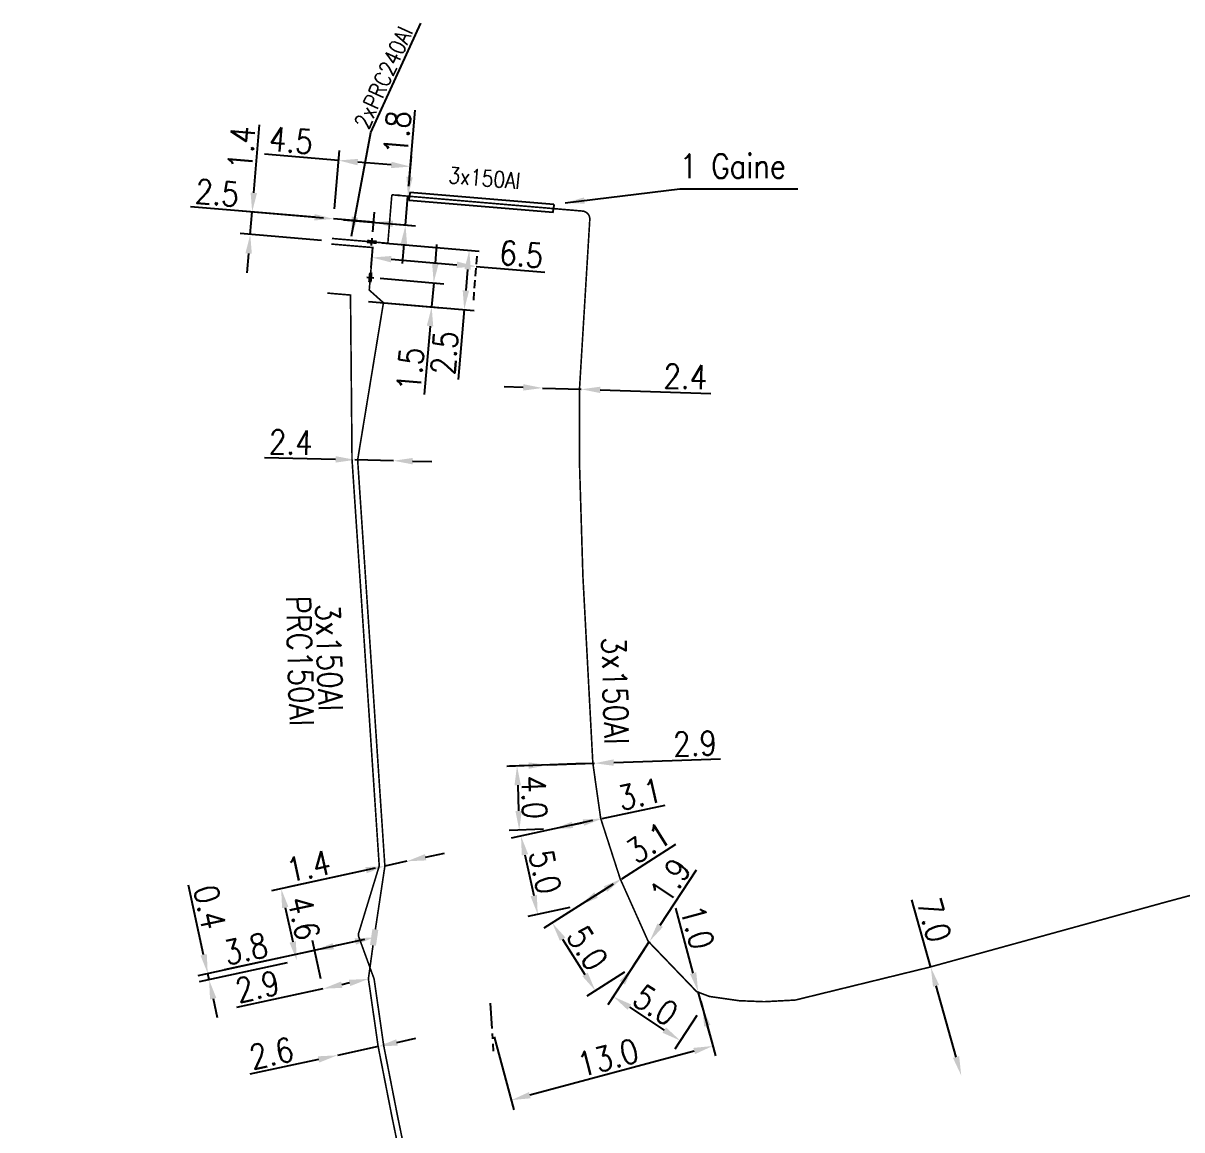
# Model space of a CAD drawing. Header units: millimetres. Extents: x 164000 to 164746, y 152000 to 152990.
# Drawn here: x 164284.9 to 164357.1, y 152701 to 152769.9 of the extents above; entities that cross this region are included whole.
import ezdxf
from ezdxf.enums import TextEntityAlignment as Align

# ---------------------------------------------------------------- set-up
doc = ezdxf.new("R2010")
doc.units = ezdxf.units.MM
doc.header["$PDMODE"] = 34
doc.linetypes.add('CENTER', pattern=[50.8, 31.75, -6.35, 6.35, -6.35])
doc.linetypes.add('DASHED', pattern=[0.75, 0.5, -0.25])
doc.layers.get('0').update_dxf_attribs({"linetype": 'CONTINUOUS'})
doc.layers.get('Defpoints').update_dxf_attribs({"linetype": 'CONTINUOUS'})
for name, color, linetype in [('M_120', 5, 'M_ST_13'), ('M_300', 7, 'CONTINUOUS'), ('M_400', 7, 'CONTINUOUS')]:
    doc.layers.add(name, color=color, linetype=linetype)
doc.styles.get("Standard").update_dxf_attribs({"font": 'romans.shx', "width": 0.85})
doc.linetypes.add('M_ST_13', pattern='A,5,-0.3,["oo",Standard,S=1.5,R=0,X=0,Y=-0.5],-3', length=8.3)
doc.dimstyles.get("Standard").update_dxf_attribs({"dimtxt": 1.5, "dimasz": 1.2, "dimexe": 0.625, "dimexo": 0.625, "dimgap": 0.25, "dimtad": 1, "dimdec": 1, "dimzin": 0, "dimdsep": 46, "dimtxsty": 'Standard', "dimcen": -0.5, "dimadec": 0, "dimazin": 0, "dimtfac": 1, "dimtdec": 1, "dimtmove": 0, "dimatfit": 3, "dimfxl": 0, "dimtolj": 1, "dimtzin": 0, "dimarcsym": 0})

# ---------------------------------------------------------------- blocks, each defined once
blk = doc.blocks.new('*D0')
at = {"layer": 'Defpoints', "color": 0, "linetype": 'Continuous', "transparency": 16777216}
for p in [(164304.563, 152761.382), (164308.89, 152759.153), (164304.253, 152757.741)]:
    blk.add_point(p, dxfattribs=at)
at = {"layer": 'M_120', "color": 0, "linetype": 'Continuous', "lineweight": -2, "transparency": 16777216}
for p, q in [((164304.563, 152761.382), (164299.945, 152761.775)), ((164304.306, 152758.364), (164304.616, 152762.004)), ((164308.943, 152759.776), (164309.1, 152761.623)), ((164307.851, 152761.102), (164305.759, 152761.28))]:
    blk.add_line(p, q, dxfattribs=at)
at = {"layer": 'M_120', "color": 0, "linetype": 'Continuous', "transparency": 16777216}
for points in [[(164305.776, 152761.479), (164305.742, 152761.081), (164304.563, 152761.382)], [(164307.868, 152761.301), (164307.834, 152760.903), (164309.047, 152761)]]:
    blk.add_solid(points, dxfattribs=at)
at = {"layer": 'M_120', "color": 0, "linetype": 'Continuous', "transparency": 16777216, "insert": (164301.61, 152762.637), "char_height": 1.5, "attachment_point": 5, "rotation": 355.13549}
blk.add_mtext('\\A1;4.5', dxfattribs=at)
blk = doc.blocks.new('*D1')
at = {"layer": 'Defpoints', "color": 0, "linetype": 'Continuous', "transparency": 16777216}
for p in [(164308.991, 152759.145), (164304.253, 152757.741), (164308.737, 152757.36)]:
    blk.add_point(p, dxfattribs=at)
at = {"layer": 'M_120', "color": 0, "linetype": 'Continuous', "lineweight": -2, "transparency": 16777216}
for p, q in [((164308.992, 152760.349), (164309.347, 152764.523)), ((164308.369, 152759.198), (164308.267, 152759.206)), ((164308.737, 152757.36), (164308.89, 152759.153)), ((164304.876, 152757.688), (164309.36, 152757.307)), ((164308.636, 152756.164), (164308.534, 152754.968))]:
    blk.add_line(p, q, dxfattribs=at)
at = {"layer": 'M_120', "color": 0, "linetype": 'Continuous', "transparency": 16777216}
for points in [[(164308.792, 152760.366), (164309.191, 152760.332), (164308.89, 152759.153)], [(164308.436, 152756.181), (164308.835, 152756.147), (164308.737, 152757.36)]]:
    blk.add_solid(points, dxfattribs=at)
at = {"layer": 'M_120', "color": 0, "linetype": 'Continuous', "transparency": 16777216, "insert": (164308.224, 152763.119), "char_height": 1.5, "attachment_point": 5, "rotation": 85.13549}
blk.add_mtext('\\A1;1.8', dxfattribs=at)
blk = doc.blocks.new('*D2')
at = {"layer": 'Defpoints', "color": 0, "linetype": 'Continuous', "transparency": 16777216}
for p in [(164305.58, 152742.728), (164307.98, 152742.673), (164307.98, 152742.673)]:
    blk.add_point(p, dxfattribs=at)
at = {"layer": 'M_120', "color": 0, "linetype": 'Continuous', "lineweight": -2, "transparency": 16777216}
for p, q in [((164304.381, 152742.756), (164299.95, 152742.859)), ((164307.98, 152742.673), (164305.58, 152742.728)), ((164309.179, 152742.645), (164310.379, 152742.617))]:
    blk.add_line(p, q, dxfattribs=at)
at = {"layer": 'M_120', "color": 0, "linetype": 'Continuous', "transparency": 16777216}
for points in [[(164304.385, 152742.956), (164304.376, 152742.556), (164305.58, 152742.728)], [(164309.184, 152742.845), (164309.175, 152742.445), (164307.98, 152742.673)]]:
    blk.add_solid(points, dxfattribs=at)
at = {"layer": 'M_120', "color": 0, "linetype": 'Continuous', "transparency": 16777216, "insert": (164301.589, 152743.821), "char_height": 1.5, "attachment_point": 5, "rotation": 358.67168}
blk.add_mtext('\\A1;2.4', dxfattribs=at)
blk = doc.blocks.new('*D4')
at = {"layer": 'Defpoints', "color": 0, "linetype": 'Continuous', "transparency": 16777216}
for p in [(164307.033, 152706.175), (164304.492, 152705.624), (164304.492, 152705.624)]:
    blk.add_point(p, dxfattribs=at)
at = {"layer": 'M_120', "color": 0, "linetype": 'Continuous', "lineweight": -2, "transparency": 16777216}
for p, q in [((164308.206, 152706.43), (164309.378, 152706.685)), ((164307.033, 152706.175), (164304.492, 152705.624)), ((164303.319, 152705.369), (164299.048, 152704.441))]:
    blk.add_line(p, q, dxfattribs=at)
at = {"layer": 'M_120', "color": 0, "linetype": 'Continuous', "transparency": 16777216}
for points in [[(164308.163, 152706.626), (164308.248, 152706.235), (164307.033, 152706.175)], [(164303.277, 152705.564), (164303.362, 152705.173), (164304.492, 152705.624)]]:
    blk.add_solid(points, dxfattribs=at)
at = {"layer": 'M_120', "color": 0, "linetype": 'Continuous', "transparency": 16777216, "insert": (164300.385, 152705.755), "char_height": 1.5, "attachment_point": 5, "rotation": 12.25337}
blk.add_mtext('\\A1;2.6', dxfattribs=at)
blk = doc.blocks.new('*D5')
at = {"layer": 'Defpoints', "color": 0, "linetype": 'Continuous', "transparency": 16777216}
for p in [(164307.451, 152717.414), (164301.965, 152711.515), (164301.965, 152711.515)]:
    blk.add_point(p, dxfattribs=at)
at = {"layer": 'M_120', "color": 0, "linetype": 'Continuous', "lineweight": -2, "transparency": 16777216}
for p, q in [((164306.841, 152717.282), (164300.378, 152715.878)), ((164301.243, 152714.838), (164301.71, 152712.688))]:
    blk.add_line(p, q, dxfattribs=at)
at = {"layer": 'M_120', "color": 0, "linetype": 'Continuous', "transparency": 16777216}
for points in [[(164301.439, 152714.88), (164301.048, 152714.795), (164300.988, 152716.01)], [(164301.906, 152712.73), (164301.515, 152712.645), (164301.965, 152711.515)]]:
    blk.add_solid(points, dxfattribs=at)
at = {"layer": 'M_120', "color": 0, "linetype": 'Continuous', "transparency": 16777216, "insert": (164302.41, 152714.178), "char_height": 1.5, "attachment_point": 5, "rotation": 282.25769}
blk.add_mtext('\\A1;4.6', dxfattribs=at)
blk = doc.blocks.new('*D6')
at = {"layer": 'Defpoints', "color": 0, "linetype": 'Continuous', "transparency": 16777216}
for p in [(164307.451, 152717.414), (164308.819, 152717.712), (164308.819, 152717.712)]:
    blk.add_point(p, dxfattribs=at)
at = {"layer": 'M_120', "color": 0, "linetype": 'Continuous', "lineweight": -2, "transparency": 16777216}
for p, q in [((164309.992, 152717.966), (164311.165, 152718.221)), ((164308.819, 152717.712), (164307.451, 152717.414)), ((164306.279, 152717.16), (164301.411, 152716.102))]:
    blk.add_line(p, q, dxfattribs=at)
at = {"layer": 'M_120', "color": 0, "linetype": 'Continuous', "transparency": 16777216}
for points in [[(164309.95, 152718.162), (164310.034, 152717.771), (164308.819, 152717.712)], [(164306.236, 152717.355), (164306.321, 152716.964), (164307.451, 152717.414)]]:
    blk.add_solid(points, dxfattribs=at)
at = {"layer": 'M_120', "color": 0, "linetype": 'Continuous', "transparency": 16777216, "insert": (164302.689, 152717.403), "char_height": 1.5, "attachment_point": 5, "rotation": 12.25769}
blk.add_mtext('\\A1;1.4', dxfattribs=at)
blk = doc.blocks.new('*D7')
at = {"layer": 'Defpoints', "color": 0, "linetype": 'Continuous', "transparency": 16777216}
for p in [(164306.785, 152712.972), (164301.965, 152711.515), (164296.5, 152710.328)]:
    blk.add_point(p, dxfattribs=at)
at = {"layer": 'M_300', "color": 0, "linetype": 'Continuous', "lineweight": -2, "transparency": 16777216}
for p, q in [((164296.16, 152711.891), (164295.219, 152716.222)), ((164306.174, 152712.839), (164295.804, 152710.586)), ((164301.354, 152711.382), (164295.889, 152710.195)), ((164296.5, 152710.328), (164296.415, 152710.719)), ((164296.755, 152709.155), (164297.01, 152707.983))]:
    blk.add_line(p, q, dxfattribs=at)
at = {"layer": 'M_300', "color": 0, "linetype": 'Continuous', "transparency": 16777216}
for points in [[(164296.356, 152711.934), (164295.965, 152711.849), (164296.415, 152710.719)], [(164296.95, 152709.198), (164296.559, 152709.113), (164296.5, 152710.328)]]:
    blk.add_solid(points, dxfattribs=at)
at = {"layer": 'M_300', "color": 0, "linetype": 'Continuous', "transparency": 16777216, "insert": (164296.54, 152714.856), "char_height": 1.5, "attachment_point": 5, "rotation": 282.25769}
blk.add_mtext('\\A1;0.4', dxfattribs=at)
blk = doc.blocks.new('*D8')
at = {"layer": 'Defpoints', "color": 0, "linetype": 'Continuous', "transparency": 16777216}
for p in [(164306.785, 152712.972), (164303.071, 152712.165), (164303.591, 152709.772)]:
    blk.add_point(p, dxfattribs=at)
at = {"layer": 'M_300', "color": 0, "linetype": 'Continuous', "lineweight": -2, "transparency": 16777216}
for p, q in [((164303.459, 152710.382), (164302.939, 152712.776)), ((164305.612, 152712.717), (164304.244, 152712.42)), ((164303.071, 152712.165), (164297.443, 152710.942))]:
    blk.add_line(p, q, dxfattribs=at)
at = {"layer": 'M_300', "color": 0, "linetype": 'Continuous', "transparency": 16777216}
for points in [[(164305.57, 152712.912), (164305.655, 152712.521), (164306.785, 152712.972)], [(164304.202, 152712.615), (164304.286, 152712.224), (164303.071, 152712.165)]]:
    blk.add_solid(points, dxfattribs=at)
at = {"layer": 'M_300', "color": 0, "linetype": 'Continuous', "transparency": 16777216, "insert": (164298.78, 152712.256), "char_height": 1.5, "attachment_point": 5, "rotation": 12.25769}
blk.add_mtext('\\A1;3.8', dxfattribs=at)
blk = doc.blocks.new('*D9')
at = {"layer": 'Defpoints', "color": 0, "linetype": 'Continuous', "transparency": 16777216}
for p in [(164306.425, 152710.387), (164303.591, 152709.772), (164303.591, 152709.772)]:
    blk.add_point(p, dxfattribs=at)
at = {"layer": 'M_120', "color": 0, "linetype": 'Continuous', "lineweight": -2, "transparency": 16777216}
for p, q in [((164305.253, 152710.132), (164304.764, 152710.026)), ((164303.591, 152709.772), (164298.206, 152708.602))]:
    blk.add_line(p, q, dxfattribs=at)
at = {"layer": 'M_120', "color": 0, "linetype": 'Continuous', "transparency": 16777216}
for points in [[(164304.721, 152710.222), (164304.806, 152709.831), (164303.591, 152709.772)], [(164305.21, 152710.328), (164305.295, 152709.937), (164306.425, 152710.387)]]:
    blk.add_solid(points, dxfattribs=at)
at = {"layer": 'M_120', "color": 0, "linetype": 'Continuous', "transparency": 16777216, "insert": (164299.514, 152709.909), "char_height": 1.5, "attachment_point": 5, "rotation": 12.25769}
blk.add_mtext('\\A1;2.9', dxfattribs=at)
blk = doc.blocks.new('*D10')
at = {"layer": 'Defpoints', "color": 0, "linetype": 'Continuous', "transparency": 16777216}
for p in [(164326.97, 152709.588), (164314.102, 152707.381), (164315.325, 152702.831)]:
    blk.add_point(p, dxfattribs=at)
at = {"layer": 'M_120', "color": 0, "linetype": 'Continuous', "lineweight": -2, "transparency": 16777216}
for p, q in [((164327.132, 152708.985), (164328.042, 152705.602)), ((164314.264, 152706.777), (164315.487, 152702.227)), ((164326.72, 152705.894), (164316.484, 152703.142))]:
    blk.add_line(p, q, dxfattribs=at)
at = {"layer": 'M_120', "color": 0, "linetype": 'Continuous', "transparency": 16777216}
for points in [[(164326.669, 152706.087), (164326.772, 152705.701), (164327.879, 152706.205)], [(164316.432, 152703.335), (164316.536, 152702.949), (164315.325, 152702.831)]]:
    blk.add_solid(points, dxfattribs=at)
at = {"layer": 'M_120', "color": 0, "linetype": 'Continuous', "transparency": 16777216, "insert": (164321.343, 152705.484), "char_height": 1.5, "attachment_point": 5, "rotation": 15.04514}
blk.add_mtext('\\A1;13.0', dxfattribs=at)
blk = doc.blocks.new('*D11')
at = {"layer": 'Defpoints', "color": 0, "linetype": 'Continuous', "transparency": 16777216}
for p in [(164317.276, 152747.203), (164317.276, 152747.203), (164319.675, 152747.125)]:
    blk.add_point(p, dxfattribs=at)
at = {"layer": 'M_120', "color": 0, "linetype": 'Continuous', "lineweight": -2, "transparency": 16777216}
for p, q in [((164316.077, 152747.243), (164314.877, 152747.282)), ((164317.276, 152747.203), (164319.675, 152747.125)), ((164320.874, 152747.086), (164327.759, 152746.86))]:
    blk.add_line(p, q, dxfattribs=at)
at = {"layer": 'M_120', "color": 0, "linetype": 'Continuous', "transparency": 16777216}
for points in [[(164316.083, 152747.443), (164316.07, 152747.043), (164317.276, 152747.203)], [(164320.881, 152747.286), (164320.868, 152746.886), (164319.675, 152747.125)]]:
    blk.add_solid(points, dxfattribs=at)
at = {"layer": 'M_120', "color": 0, "linetype": 'Continuous', "transparency": 16777216, "insert": (164326.177, 152747.913), "char_height": 1.5, "attachment_point": 5, "rotation": 358.12593}
blk.add_mtext('\\A1;2.4', dxfattribs=at)
blk = doc.blocks.new('*D12')
at = {"layer": 'Defpoints', "color": 0, "linetype": 'Continuous', "transparency": 16777216}
for p in [(164341.467, 152711.104), (164343.362, 152704.365), (164343.362, 152704.365)]:
    blk.add_point(p, dxfattribs=at)
at = {"layer": 'M_120', "color": 0, "linetype": 'Continuous', "lineweight": -2, "transparency": 16777216}
for p, q in [((164341.467, 152711.104), (164340.284, 152715.312)), ((164343.038, 152705.52), (164341.792, 152709.949))]:
    blk.add_line(p, q, dxfattribs=at)
at = {"layer": 'M_120', "color": 0, "linetype": 'Continuous', "transparency": 16777216}
for points in [[(164341.985, 152710.003), (164341.6, 152709.894), (164341.467, 152711.104)], [(164343.23, 152705.574), (164342.845, 152705.466), (164343.362, 152704.365)]]:
    blk.add_solid(points, dxfattribs=at)
at = {"layer": 'M_120', "color": 0, "linetype": 'Continuous', "transparency": 16777216, "insert": (164341.676, 152714.056), "char_height": 1.5, "attachment_point": 5, "rotation": 285.70864}
blk.add_mtext('\\A1;7.0', dxfattribs=at)
blk = doc.blocks.new('*D13')
at = {"layer": 'Defpoints', "color": 0, "linetype": 'Continuous', "transparency": 16777216}
for p in [(164326.97, 152709.588), (164327.23, 152708.623), (164327.23, 152708.623)]:
    blk.add_point(p, dxfattribs=at)
at = {"layer": 'M_120', "color": 0, "linetype": 'Continuous', "lineweight": -2, "transparency": 16777216}
for p, q in [((164326.659, 152710.747), (164325.571, 152714.793)), ((164327.23, 152708.623), (164326.97, 152709.588)), ((164327.541, 152707.464), (164327.853, 152706.305))]:
    blk.add_line(p, q, dxfattribs=at)
at = {"layer": 'M_120', "color": 0, "linetype": 'Continuous', "transparency": 16777216}
for points in [[(164326.852, 152710.799), (164326.465, 152710.695), (164326.97, 152709.588)], [(164327.734, 152707.516), (164327.348, 152707.412), (164327.23, 152708.623)]]:
    blk.add_solid(points, dxfattribs=at)
at = {"layer": 'M_120', "color": 0, "linetype": 'Continuous', "transparency": 16777216, "insert": (164326.925, 152713.609), "char_height": 1.5, "attachment_point": 5, "rotation": 285.04514}
blk.add_mtext('\\A1;1.0', dxfattribs=at)
blk = doc.blocks.new('*D14')
at = {"layer": 'Defpoints', "color": 0, "linetype": 'Continuous', "transparency": 16777216}
for p in [(164323.948, 152712.733), (164327.23, 152708.623), (164325.86, 152706.539)]:
    blk.add_point(p, dxfattribs=at)
at = {"layer": 'M_120', "color": 0, "linetype": 'Continuous', "lineweight": -2, "transparency": 16777216}
for p, q in [((164323.605, 152712.211), (164321.339, 152708.765)), ((164322.685, 152708.628), (164324.857, 152707.199)), ((164326.886, 152708.1), (164325.516, 152706.017))]:
    blk.add_line(p, q, dxfattribs=at)
at = {"layer": 'M_120', "color": 0, "linetype": 'Continuous', "transparency": 16777216}
for points in [[(164322.795, 152708.795), (164322.575, 152708.46), (164321.682, 152709.287)], [(164324.967, 152707.366), (164324.747, 152707.032), (164325.86, 152706.539)]]:
    blk.add_solid(points, dxfattribs=at)
at = {"layer": 'M_120', "color": 0, "linetype": 'Continuous', "transparency": 16777216, "insert": (164324.32, 152708.749), "char_height": 1.5, "attachment_point": 5, "rotation": 326.66796}
blk.add_mtext('\\A1;5.0', dxfattribs=at)
blk = doc.blocks.new('*D15')
at = {"layer": 'Defpoints', "color": 0, "linetype": 'Continuous', "transparency": 16777216}
for p in [(164323.948, 152712.733), (164322.904, 152711.145), (164322.904, 152711.145)]:
    blk.add_point(p, dxfattribs=at)
at = {"layer": 'M_120', "color": 0, "linetype": 'Continuous', "lineweight": -2, "transparency": 16777216}
for p, q in [((164324.608, 152713.735), (164326.876, 152717.185)), ((164322.904, 152711.145), (164323.948, 152712.733)), ((164322.245, 152710.143), (164321.586, 152709.14))]:
    blk.add_line(p, q, dxfattribs=at)
at = {"layer": 'M_120', "color": 0, "linetype": 'Continuous', "transparency": 16777216}
for points in [[(164324.441, 152713.845), (164324.775, 152713.625), (164323.948, 152712.733)], [(164322.078, 152710.253), (164322.412, 152710.033), (164322.904, 152711.145)]]:
    blk.add_solid(points, dxfattribs=at)
at = {"layer": 'M_120', "color": 0, "linetype": 'Continuous', "transparency": 16777216, "insert": (164325.236, 152716.511), "char_height": 1.5, "attachment_point": 5, "rotation": 56.66796}
blk.add_mtext('\\A1;1.9', dxfattribs=at)
blk = doc.blocks.new('*D16')
at = {"layer": 'Defpoints', "color": 0, "linetype": 'Continuous', "transparency": 16777216}
for p in [(164322.206, 152716.627), (164322.904, 152711.145), (164320.563, 152709.656)]:
    blk.add_point(p, dxfattribs=at)
at = {"layer": 'M_120', "color": 0, "linetype": 'Continuous', "lineweight": -2, "transparency": 16777216}
for p, q in [((164321.679, 152716.292), (164317.352, 152713.54)), ((164318.524, 152712.863), (164319.919, 152710.669)), ((164322.377, 152710.81), (164320.036, 152709.321))]:
    blk.add_line(p, q, dxfattribs=at)
at = {"layer": 'M_120', "color": 0, "linetype": 'Continuous', "transparency": 16777216}
for points in [[(164318.693, 152712.97), (164318.355, 152712.755), (164317.88, 152713.875)], [(164320.088, 152710.776), (164319.751, 152710.561), (164320.563, 152709.656)]]:
    blk.add_solid(points, dxfattribs=at)
at = {"layer": 'M_120', "color": 0, "linetype": 'Continuous', "transparency": 16777216, "insert": (164320.065, 152712.302), "char_height": 1.5, "attachment_point": 5, "rotation": 302.46061}
blk.add_mtext('\\A1;5.0', dxfattribs=at)
blk = doc.blocks.new('*D17')
at = {"layer": 'Defpoints', "color": 0, "linetype": 'Continuous', "transparency": 16777216}
for p in [(164322.206, 152716.627), (164319.591, 152714.963), (164319.591, 152714.963)]:
    blk.add_point(p, dxfattribs=at)
at = {"layer": 'M_120', "color": 0, "linetype": 'Continuous', "lineweight": -2, "transparency": 16777216}
for p, q in [((164322.206, 152716.627), (164325.587, 152718.778)), ((164320.603, 152715.607), (164321.194, 152715.983))]:
    blk.add_line(p, q, dxfattribs=at)
at = {"layer": 'M_120', "color": 0, "linetype": 'Continuous', "transparency": 16777216}
for points in [[(164321.086, 152716.152), (164321.301, 152715.814), (164322.206, 152716.627)], [(164320.496, 152715.776), (164320.711, 152715.439), (164319.591, 152714.963)]]:
    blk.add_solid(points, dxfattribs=at)
at = {"layer": 'M_120', "color": 0, "linetype": 'Continuous', "transparency": 16777216, "insert": (164323.866, 152718.868), "char_height": 1.5, "attachment_point": 5, "rotation": 32.46061}
blk.add_mtext('\\A1;3.1', dxfattribs=at)
blk = doc.blocks.new('*D18')
at = {"layer": 'Defpoints', "color": 0, "linetype": 'Continuous', "transparency": 16777216}
for p in [(164320.996, 152720.377), (164319.591, 152714.963), (164316.974, 152714.404)]:
    blk.add_point(p, dxfattribs=at)
at = {"layer": 'M_120', "color": 0, "linetype": 'Continuous', "lineweight": -2, "transparency": 16777216}
for p, q in [((164320.385, 152720.246), (164315.318, 152719.163)), ((164316.18, 152718.12), (164316.724, 152715.578)), ((164318.979, 152714.833), (164316.363, 152714.274))]:
    blk.add_line(p, q, dxfattribs=at)
at = {"layer": 'M_120', "color": 0, "linetype": 'Continuous', "transparency": 16777216}
for points in [[(164316.376, 152718.162), (164315.985, 152718.078), (164315.929, 152719.294)], [(164316.919, 152715.619), (164316.528, 152715.536), (164316.974, 152714.404)]]:
    blk.add_solid(points, dxfattribs=at)
at = {"layer": 'M_120', "color": 0, "linetype": 'Continuous', "transparency": 16777216, "insert": (164317.43, 152717.058), "char_height": 1.5, "attachment_point": 5, "rotation": 282.06393}
blk.add_mtext('\\A1;5.0', dxfattribs=at)
blk = doc.blocks.new('*D19')
at = {"layer": 'Defpoints', "color": 0, "linetype": 'Continuous', "transparency": 16777216}
for p in [(164320.996, 152720.377), (164317.965, 152719.729), (164317.965, 152719.729)]:
    blk.add_point(p, dxfattribs=at)
at = {"layer": 'M_120', "color": 0, "linetype": 'Continuous', "lineweight": -2, "transparency": 16777216}
for p, q in [((164320.996, 152720.377), (164324.915, 152721.214)), ((164319.138, 152719.98), (164319.823, 152720.126))]:
    blk.add_line(p, q, dxfattribs=at)
at = {"layer": 'M_120', "color": 0, "linetype": 'Continuous', "transparency": 16777216}
for points in [[(164319.781, 152720.321), (164319.864, 152719.93), (164320.996, 152720.377)], [(164319.096, 152720.175), (164319.18, 152719.784), (164317.965, 152719.729)]]:
    blk.add_solid(points, dxfattribs=at)
at = {"layer": 'M_120', "color": 0, "linetype": 'Continuous', "transparency": 16777216, "insert": (164323.333, 152721.899), "char_height": 1.5, "attachment_point": 5, "rotation": 12.06393}
blk.add_mtext('\\A1;3.1', dxfattribs=at)
blk = doc.blocks.new('*D20')
at = {"layer": 'Defpoints', "color": 0, "linetype": 'Continuous', "transparency": 16777216}
for p in [(164320.507, 152723.822), (164315.826, 152719.652), (164317.965, 152719.729)]:
    blk.add_point(p, dxfattribs=at)
at = {"layer": 'M_120', "color": 0, "linetype": 'Continuous', "lineweight": -2, "transparency": 16777216}
for p, q in [((164319.883, 152723.8), (164315.059, 152723.627)), ((164315.726, 152722.45), (164315.783, 152720.851)), ((164317.34, 152719.706), (164315.202, 152719.63))]:
    blk.add_line(p, q, dxfattribs=at)
at = {"layer": 'M_120', "color": 0, "linetype": 'Continuous', "transparency": 16777216}
for points in [[(164315.926, 152722.458), (164315.526, 152722.443), (164315.683, 152723.65)], [(164315.983, 152720.859), (164315.584, 152720.844), (164315.826, 152719.652)]]:
    blk.add_solid(points, dxfattribs=at)
at = {"layer": 'M_120', "color": 0, "linetype": 'Continuous', "transparency": 16777216, "insert": (164316.754, 152721.703), "char_height": 1.5, "attachment_point": 5, "rotation": 272.04997}
blk.add_mtext('\\A1;4.0', dxfattribs=at)
blk = doc.blocks.new('*D21')
at = {"layer": 'Defpoints', "color": 0, "linetype": 'Continuous', "transparency": 16777216}
for p in [(164320.507, 152723.822), (164317.609, 152723.719), (164317.609, 152723.719)]:
    blk.add_point(p, dxfattribs=at)
at = {"layer": 'M_120', "color": 0, "linetype": 'Continuous', "lineweight": -2, "transparency": 16777216}
for p, q in [((164317.609, 152723.719), (164320.507, 152723.822)), ((164321.707, 152723.865), (164328.362, 152724.103)), ((164316.41, 152723.676), (164315.211, 152723.633))]:
    blk.add_line(p, q, dxfattribs=at)
at = {"layer": 'M_120', "color": 0, "linetype": 'Continuous', "transparency": 16777216}
for points in [[(164316.403, 152723.876), (164316.417, 152723.476), (164317.609, 152723.719)], [(164321.699, 152724.065), (164321.714, 152723.665), (164320.507, 152723.822)]]:
    blk.add_solid(points, dxfattribs=at)
at = {"layer": 'M_120', "color": 0, "linetype": 'Continuous', "transparency": 16777216, "insert": (164326.772, 152725.047), "char_height": 1.5, "attachment_point": 5, "rotation": 2.04997}
blk.add_mtext('\\A1;2.9', dxfattribs=at)
blk = doc.blocks.new('M_300_03')
at = {"color": 0, "linetype": 'Continuous'}
blk.add_solid([(-1, 0.375), (-1, -0.375), (1, 0.375), (1, -0.375)], dxfattribs=at)
at = {"color": 0, "linetype": 'Continuous', "width": 0.75, "flags": 3}
for tag, p in [('DEF_LEG', (0, -5)), ('DEF_COUP', (0, -7.5)), ('DEF_TYPE', (0, -10))]:
    blk.add_attdef(tag, text='', height=1.2, dxfattribs=at).set_placement(p, align=Align.MIDDLE)
blk = doc.blocks.new('*D214')
at = {"layer": 'Defpoints', "color": 0, "linetype": 'Continuous', "transparency": 16777216}
for p in [(164304.253, 152757.741), (164304.253, 152757.741), (164306.641, 152756.309)]:
    blk.add_point(p, dxfattribs=at)
at = {"layer": 'M_300', "color": 0, "linetype": 'Continuous', "lineweight": -2, "transparency": 16777216}
for p, q in [((164303.058, 152757.843), (164295.342, 152758.5)), ((164306.745, 152757.529), (164304.253, 152757.741)), ((164306.694, 152756.932), (164306.798, 152758.152)), ((164307.941, 152757.428), (164309.136, 152757.326))]:
    blk.add_line(p, q, dxfattribs=at)
at = {"layer": 'M_300', "color": 0, "linetype": 'Continuous', "transparency": 16777216}
for points in [[(164303.075, 152758.042), (164303.041, 152757.644), (164304.253, 152757.741)], [(164307.957, 152757.627), (164307.924, 152757.228), (164306.745, 152757.529)]]:
    blk.add_solid(points, dxfattribs=at)
at = {"layer": 'M_300', "color": 0, "linetype": 'Continuous', "transparency": 16777216, "insert": (164297.007, 152759.362), "char_height": 1.5, "attachment_point": 5, "rotation": 355.13548}
blk.add_mtext('\\A1;2.5', dxfattribs=at)
blk = doc.blocks.new('*D215')
at = {"layer": 'Defpoints', "color": 0, "linetype": 'Continuous', "transparency": 16777216}
for p in [(164299.183, 152758.173), (164304.253, 152757.741), (164304.135, 152756.346)]:
    blk.add_point(p, dxfattribs=at)
at = {"layer": 'M_120', "color": 0, "linetype": 'Continuous', "lineweight": -2, "transparency": 16777216}
for p, q in [((164299.285, 152759.369), (164299.645, 152763.603)), ((164303.631, 152757.794), (164298.561, 152758.226)), ((164299.065, 152756.778), (164299.183, 152758.173)), ((164303.512, 152756.399), (164298.442, 152756.831)), ((164298.963, 152755.582), (164298.861, 152754.387))]:
    blk.add_line(p, q, dxfattribs=at)
at = {"layer": 'M_120', "color": 0, "linetype": 'Continuous', "transparency": 16777216}
for points in [[(164299.086, 152759.386), (164299.484, 152759.352), (164299.183, 152758.173)], [(164298.764, 152755.599), (164299.162, 152755.565), (164299.065, 152756.778)]]:
    blk.add_solid(points, dxfattribs=at)
at = {"layer": 'M_120', "color": 0, "linetype": 'Continuous', "transparency": 16777216, "insert": (164298.52, 152762.169), "char_height": 1.5, "attachment_point": 5, "rotation": 85.13548}
blk.add_mtext('\\A1;1.4', dxfattribs=at)
blk = doc.blocks.new('*D216')
at = {"layer": 'Defpoints', "color": 0, "linetype": 'Continuous', "transparency": 16777216}
for p in [(164306.641, 152756.309), (164305.819, 152752.648), (164312.396, 152752.088)]:
    blk.add_point(p, dxfattribs=at)
at = {"layer": 'M_300', "color": 0, "linetype": 'Continuous', "lineweight": -2, "transparency": 16777216}
for p, q in [((164307.264, 152756.256), (164313.334, 152755.739)), ((164312.609, 152754.596), (164312.497, 152753.284)), ((164306.441, 152752.595), (164313.018, 152752.035)), ((164312.396, 152752.088), (164312.025, 152747.732))]:
    blk.add_line(p, q, dxfattribs=at)
at = {"layer": 'M_300', "color": 0, "linetype": 'Continuous', "transparency": 16777216}
for points in [[(164312.41, 152754.613), (164312.808, 152754.58), (164312.711, 152755.792)], [(164312.298, 152753.301), (164312.697, 152753.267), (164312.396, 152752.088)]]:
    blk.add_solid(points, dxfattribs=at)
at = {"layer": 'M_300', "color": 0, "linetype": 'Continuous', "transparency": 16777216, "insert": (164311.163, 152749.397), "char_height": 1.5, "attachment_point": 5, "rotation": 85.13549}
blk.add_mtext('\\A1;2.5', dxfattribs=at)
blk = doc.blocks.new('*D217')
at = {"layer": 'Defpoints', "color": 0, "linetype": 'Continuous', "transparency": 16777216}
for p in [(164313.131, 152754.781), (164313.131, 152754.781), (164306.544, 152754.091)]:
    blk.add_point(p, dxfattribs=at)
at = {"layer": 'M_300', "color": 0, "linetype": 'Continuous', "lineweight": -2, "transparency": 16777216}
for p, q in [((164306.597, 152754.714), (164306.702, 152755.955)), ((164307.845, 152755.231), (164311.935, 152754.883)), ((164313.131, 152754.781), (164317.426, 152754.415))]:
    blk.add_line(p, q, dxfattribs=at)
at = {"layer": 'M_300', "color": 0, "linetype": 'Continuous', "transparency": 16777216}
for points in [[(164307.862, 152755.43), (164307.828, 152755.031), (164306.649, 152755.333)], [(164311.952, 152755.082), (164311.918, 152754.683), (164313.131, 152754.781)]]:
    blk.add_solid(points, dxfattribs=at)
at = {"layer": 'M_300', "color": 0, "linetype": 'Continuous', "transparency": 16777216, "insert": (164315.961, 152755.544), "char_height": 1.5, "attachment_point": 5, "rotation": 355.13549}
blk.add_mtext('\\A1;6.5', dxfattribs=at)
blk = doc.blocks.new('*D218')
at = {"layer": 'Defpoints', "color": 0, "linetype": 'Continuous', "transparency": 16777216}
for p in [(164306.544, 152754.091), (164305.809, 152752.649), (164310.366, 152752.261)]:
    blk.add_point(p, dxfattribs=at)
at = {"layer": 'M_300', "color": 0, "linetype": 'Continuous', "lineweight": -2, "transparency": 16777216}
for p, q in [((164310.595, 152754.951), (164310.697, 152756.146)), ((164307.166, 152754.038), (164311.116, 152753.702)), ((164310.493, 152753.755), (164310.366, 152752.261)), ((164306.432, 152752.596), (164310.989, 152752.208)), ((164310.264, 152751.065), (164309.901, 152746.8))]:
    blk.add_line(p, q, dxfattribs=at)
at = {"layer": 'M_300', "color": 0, "linetype": 'Continuous', "transparency": 16777216}
for points in [[(164310.396, 152754.968), (164310.794, 152754.934), (164310.493, 152753.755)], [(164310.065, 152751.082), (164310.464, 152751.048), (164310.366, 152752.261)]]:
    blk.add_solid(points, dxfattribs=at)
at = {"layer": 'M_300', "color": 0, "linetype": 'Continuous', "transparency": 16777216, "insert": (164309.032, 152748.374), "char_height": 1.5, "attachment_point": 5, "rotation": 85.13549}
blk.add_mtext('\\A1;1.5', dxfattribs=at)
blk = doc.blocks.new('M_300_04')
at = {"color": 0, "linetype": 'Continuous'}
blk.add_line((0, 0.375), (0, -0.375), dxfattribs=at)
blk.add_solid([(-0.5, 0.1875), (-0.5, -0.1875), (0.5, 0.1875), (0.5, -0.1875)], dxfattribs=at)
at = {"color": 0, "linetype": 'Continuous', "width": 0.75, "flags": 3}
for tag, p in [('DEF_LEG', (0, -5)), ('DEF_COUP', (0, -7.5)), ('DEF_TYPE', (0, -10))]:
    blk.add_attdef(tag, text='', height=1.2, dxfattribs=at).set_placement(p, align=Align.MIDDLE)

msp = doc.modelspace()

# ---------------------------------------------------------------- linework, layer by layer
at = {"layer": 'M_120', "ltscale": 0.5, "const_width": 0.1, "flags": 128}
msp.add_lwpolyline([(164407.799, 152729.292), (164400.851, 152727.379), (164379.394, 152721.44), (164356.109, 152715.176), (164341.368, 152711.112), (164333.018, 152709.068), (164331.092, 152708.966), (164329.535, 152709.027), (164327.671, 152709.293), (164326.871, 152709.597), (164323.849, 152712.741), (164322.107, 152716.636), (164320.897, 152720.385), (164320.408, 152723.831), (164319.789, 152735.474), (164319.58, 152742.399), (164319.576, 152747.133), (164319.889, 152752.285), (164320.218, 152757.7, 0.407146), (164319.762, 152758.228), (164307.885, 152759.242, 0.414213), (164307.885, 152759.242), (164307.885, 152759.242), (164307.637, 152756.224), (164306.94, 152756.283)], format="xyb", dxfattribs=at)
for points in [[(164304.15, 152756.521), (164306.342, 152756.334)], [(164304.12, 152756.172), (164306.702, 152755.955), (164306.569, 152754.39)], [(164306.859, 152713.466), (164307.451, 152717.414), (164305.755, 152742.724), (164307.362, 152752.517), (164306.477, 152753.306), (164306.477, 152753.306), (164306.477, 152753.306), (164306.477, 152753.306), (164306.518, 152753.792)], [(164308.428, 152694.258), (164308.703, 152694.443), (164308.957, 152694.701), (164309.109, 152695.003), (164309.153, 152695.326), (164309.134, 152695.791), (164307.911, 152701.701), (164307.033, 152706.175), (164306.425, 152710.387), (164306.711, 152712.477)]]:
    msp.add_lwpolyline(points, dxfattribs=at)
at = {"layer": 'M_120', "ltscale": 0.5, "flags": 128}
msp.add_lwpolyline([(164160.231, 152756.103, 0.1, 0.1, 0), (164162.756, 152750.967, 0.1, 0.1, 0), (164168.551, 152740.811, 0.1, 0.1, 0.051598), (164168.61, 152740.727, 0.1, 0.1, 0), (164172.55, 152736.277, 0.1, 0.1, 0), (164181.986, 152729.286, 0.1, 0.1, 0), (164185.824, 152726.443, 0.1, 0.1, -0.393032), (164185.949, 152725.774, 0.1, 0.1, 0), (164182.363, 152720.115, 0.1, 0.1, 0.492706), (164182.69, 152719.027, 0.1, 0.1, -0.087492), (164185.965, 152718.219, 0.1, 0.1, -0.00765), (164185.995, 152718.205, 0.1, 0.1, 0), (164192.224, 152714.115, 0.1, 0.1, 0), (164197.683, 152710.729, 0.1, 0.1, 0), (164200.088, 152709.238, 0.1, 0.1, 0), (164202.277, 152707.688, 0.1, 0.1, 0), (164203.406, 152706.723, 0.1, 0.1, 0), (164205.17, 152705.068, 0.1, 0.1, 0), (164206.478, 152703.845, 0.1, 0.1, 0), (164208.712, 152701.497, 0.1, 0.1, 0), (164211.304, 152698.797, 0.1, 0.1, 0), (164214.174, 152695.582, 0.1, 0.1, 0), (164214.612, 152694.776, 0.1, 0.1, 0), (164235.9, 152674.604, 0.1, 0.1, 0), (164240.948, 152670.299, 0.1, 0.1, 0), (164257.111, 152671.706, 0.1, 0.1, 0), (164259.706, 152672.218, 0.1, 0.1, 0), (164267.912, 152673.2, 0.1, 0.1, 0), (164269.219, 152673.452, 0.1, 0.1, 0), (164276.803, 152674.872, 0.1, 0.1, 0), (164290.999, 152676.57, 0.1, 0.1, 0), (164293.291, 152676.713, 0.1, 0.1, 0), (164294.746, 152676.719, 0.1, 0.1, 0), (164295.904, 152676.684, 0.1, 0.1, 0), (164296.824, 152676.575, 0.1, 0.1, 0), (164298.075, 152676.375, 0.1, 0.1, 0), (164299.428, 152676.027, 0.1, 0.1, 0), (164300.686, 152675.62, 0.1, 0.1, 0), (164302.028, 152675.135, 0.1, 0.1, 0), (164302.028, 152675.135, 0.1, 0.1, 0.603536), (164302.706, 152675.704, 0.1, 0.1, 0), (164299.313, 152691.34, 0.1, 0.1, 0), (164299.934, 152691.494, 0.1, 0.1, 0), (164303.454, 152692.369, 0.1, 0.1, 0), (164306.591, 152693.264, 0.1, 0.1, 0), (164308.624, 152693.967, 0.1, 0.1, 0), (164308.928, 152694.172, 0.1, 0.1, 0), (164309.245, 152694.495, 0.1, 0.1, 0), (164309.448, 152694.897, 0.1, 0.1, 0), (164309.504, 152695.309, 0.1, 0.1, 0), (164309.476, 152695.865, 0.1, 0.1, 0), (164308.254, 152701.77, 0.1, 0.1, 0), (164307.378, 152706.234, 0.1, 0.1, 0), (164306.779, 152710.389, 0.1, 0.1, 0), (164305.815, 152713.032, 0.1, 0.1, 0), (164305.81, 152713.212, 0.1, 0.1, 0), (164307.1, 152717.429, 0.1, 0.1, 0), (164305.405, 152742.732, 0.1, 0.1, 0), (164305.31, 152752.995, 0.1, 0.1, 0), (164303.86, 152753.118, 0, 0, 0)], format="xyseb", dxfattribs=at)
at = {"layer": 'M_120', "color": 7, "linetype": 'CENTER', "ltscale": 0.05, "flags": 128}
msp.add_lwpolyline([(164314.004, 152708.878), (164314.2, 152705.884)], dxfattribs=at)
at = {"layer": 'M_300', "color": 7, "linetype": 'DASHED', "flags": 128}
msp.add_lwpolyline([(164313.18, 152755.41), (164312.946, 152752.432)], dxfattribs=at)
at = {"layer": 'M_400', "color": 7, "linetype": 'CONTINUOUS'}
for p, q in [((164309.013, 152759.394), (164308.991, 152759.145)), ((164317.98, 152758.631), (164309.013, 152759.394)), ((164308.97, 152758.896), (164308.991, 152759.145)), ((164317.937, 152758.132), (164308.97, 152758.896)), ((164317.98, 152758.631), (164317.959, 152758.382)), ((164317.937, 152758.132), (164317.959, 152758.382))]:
    msp.add_line(p, q, dxfattribs=at)

# ---------------------------------------------------------------- block references
at = {"layer": 'M_300'}
for name, p, xscale, yscale, zscale, rotation in [('M_300_04', (164306.641, 152756.309), 0.6, 0.6, 0.6, 175.1354750239191), ('M_300_04', (164306.544, 152754.091), 0.6, 0.6, 0.6, 85.13549546970249), ('M_300_03', (164306.785, 152712.972), 0.5, 0.5, 0.5, 81.46729792655951)]:
    msp.add_blockref(name, p, dxfattribs=dict(at, xscale=xscale, yscale=yscale, zscale=zscale, rotation=rotation))

# ---------------------------------------------------------------- texts
at = {"layer": 'M_120', "linetype": 'Continuous', "width": 0.85}
for s, height, rotation, p in [('3x150Al', 1, 355.13549, (164313.658, 152760.284)), ('PRC150Al', 1.5, 271.72291, (164302.164, 152730.196)), ('3x150Al', 1.5, 271.72291, (164303.987, 152730.408)), ('3x150Al', 1.5, 271.72291, (164321.798, 152728.333))]:
    msp.add_text(s, height=height, rotation=rotation, dxfattribs=at).set_placement(p, align=Align.MIDDLE)
at = {"layer": 'M_120', "linetype": 'Continuous', "insert": (164306.418, 152763.259), "char_height": 1, "attachment_point": 7, "rotation": 65.47486}
msp.add_mtext('\\A1;2xPRC240Al', dxfattribs=at)
at = {"layer": 'M_400', "linetype": 'Continuous', "insert": (164325.819, 152761.778), "char_height": 1.5, "attachment_point": 1}
msp.add_mtext('\\A1;1 Gaine', dxfattribs=at)

# ---------------------------------------------------------------- dimensions: what is measured, and where the dimension line sits
at = {"layer": 'M_120', "linetype": 'Continuous'}
for base, p1, p2, angle, picture, middle in [((164308.737, 152757.36), (164308.991, 152759.145), (164304.253, 152757.741), 85.13549, '*D1', (164309.22, 152763.034)), ((164299.183, 152758.173), (164304.135, 152756.346), (164304.253, 152757.741), 265.13548, '*D215', (164299.516, 152762.084)), ((164304.563, 152761.382), (164308.89, 152759.153), (164304.253, 152757.741), 355.13549, '*D0', (164301.525, 152761.64)), ((164317.276, 152747.203), (164319.675, 152747.125), (164317.276, 152747.203), 358.12593, '*D11', (164326.144, 152746.913)), ((164317.609, 152723.719), (164320.507, 152723.822), (164317.609, 152723.719), 2.04997, '*D21', (164326.808, 152724.048)), ((164315.826, 152719.652), (164320.507, 152723.822), (164317.965, 152719.729), 92.04997, '*D20', (164315.754, 152721.667)), ((164317.965, 152719.729), (164320.996, 152720.377), (164317.965, 152719.729), 12.06393, '*D19', (164323.542, 152720.921)), ((164316.974, 152714.404), (164320.996, 152720.377), (164319.591, 152714.963), 102.06393, '*D18', (164316.452, 152716.849)), ((164319.591, 152714.963), (164322.206, 152716.627), (164319.591, 152714.963), 32.46061, '*D17', (164324.403, 152718.025)), ((164308.819, 152717.712), (164307.451, 152717.414), (164308.819, 152717.712), 192.25769, '*D6', (164302.901, 152716.426)), ((164322.904, 152711.145), (164323.948, 152712.733), (164322.904, 152711.145), 56.66796, '*D15', (164326.072, 152715.961)), ((164301.965, 152711.515), (164307.451, 152717.414), (164301.965, 152711.515), 102.25769, '*D5', (164301.432, 152713.966)), ((164320.563, 152709.656), (164322.206, 152716.627), (164322.904, 152711.145), 122.46061, '*D16', (164319.222, 152711.766)), ((164327.23, 152708.623), (164326.97, 152709.588), (164327.23, 152708.623), 105.04514, '*D13', (164325.959, 152713.349)), ((164343.362, 152704.365), (164341.467, 152711.104), (164343.362, 152704.365), 105.70864, '*D12', (164340.713, 152713.785)), ((164325.86, 152706.539), (164323.948, 152712.733), (164327.23, 152708.623), 146.66796, '*D14', (164323.771, 152707.913)), ((164303.591, 152709.772), (164306.425, 152710.387), (164303.591, 152709.772), 12.25769, '*D9', (164299.726, 152708.932)), ((164315.325, 152702.831), (164326.97, 152709.588), (164314.102, 152707.381), 15.04514, '*D10', (164321.602, 152704.518)), ((164304.492, 152705.624), (164307.033, 152706.175), (164304.492, 152705.624), 12.25337, '*D4', (164300.597, 152704.778))]:
    dim = msp.add_linear_dim(base=base, p1=p1, p2=p2, angle=angle, dimstyle='Standard', dxfattribs=at)
    dim.commit()
    dim.dimension.update_dxf_attribs({"geometry": picture, "text_midpoint": middle, "dimtype": 160})
dim = msp.add_linear_dim(base=(164307.98, 152742.673), p1=(164305.58, 152742.728), p2=(164307.98, 152742.673), angle=178.67168, text='2.4', dimstyle='Standard', dxfattribs=at)
dim.commit()
dim.dimension.update_dxf_attribs({"geometry": '*D2', "text_midpoint": (164301.565, 152742.821), "dimtype": 160})
at = {"layer": 'M_300', "linetype": 'Continuous'}
for base, p1, p2, angle, picture, middle in [((164304.253, 152757.741), (164306.641, 152756.309), (164304.253, 152757.741), 355.13548, '*D214', (164296.922, 152758.365)), ((164313.131, 152754.781), (164306.544, 152754.091), (164313.131, 152754.781), 355.13549, '*D217', (164315.876, 152754.547)), ((164310.366, 152752.261), (164306.544, 152754.091), (164305.809, 152752.649), 85.13549, '*D218', (164310.028, 152748.289)), ((164296.5, 152710.328), (164306.785, 152712.972), (164301.965, 152711.515), 102.25769, '*D7', (164295.562, 152714.643)), ((164303.071, 152712.165), (164306.785, 152712.972), (164303.591, 152709.772), 12.25769, '*D8', (164298.992, 152711.279))]:
    dim = msp.add_linear_dim(base=base, p1=p1, p2=p2, angle=angle, dimstyle='Standard', dxfattribs=at)
    dim.commit()
    dim.dimension.update_dxf_attribs({"geometry": picture, "text_midpoint": middle, "dimtype": 160})
dim = msp.add_linear_dim(base=(164312.396, 152752.088), p1=(164306.641, 152756.309), p2=(164305.819, 152752.648), angle=85.13549, text='2.5', dimstyle='Standard', dxfattribs=at)
dim.commit()
dim.dimension.update_dxf_attribs({"geometry": '*D216', "text_midpoint": (164312.159, 152749.312), "dimtype": 160})

# ---------------------------------------------------------------- leaders
at = {"layer": 'M_120', "linetype": 'Continuous', "annotation_type": 0, "has_hookline": 1, "hookline_direction": 0, "text_width": 7.245, "horizontal_direction": (0.415092, 0.909779, 0)}
msp.add_leader([(164305.363, 152756.673), (164306.573, 152763.116)], dimstyle='Standard', override={"dimgap": 0.25, "dimtad": 1}, dxfattribs=at)
at = {"layer": 'M_400', "linetype": 'Continuous', "annotation_type": 0, "has_hookline": 1, "hookline_direction": 0, "text_width": 7.104}
msp.add_leader([(164318.69, 152758.736), (164325.825, 152759.619)], dimstyle='Standard', override={"dimgap": 0.25, "dimtad": 1}, dxfattribs=at)

doc.saveas('drawing.dxf')
